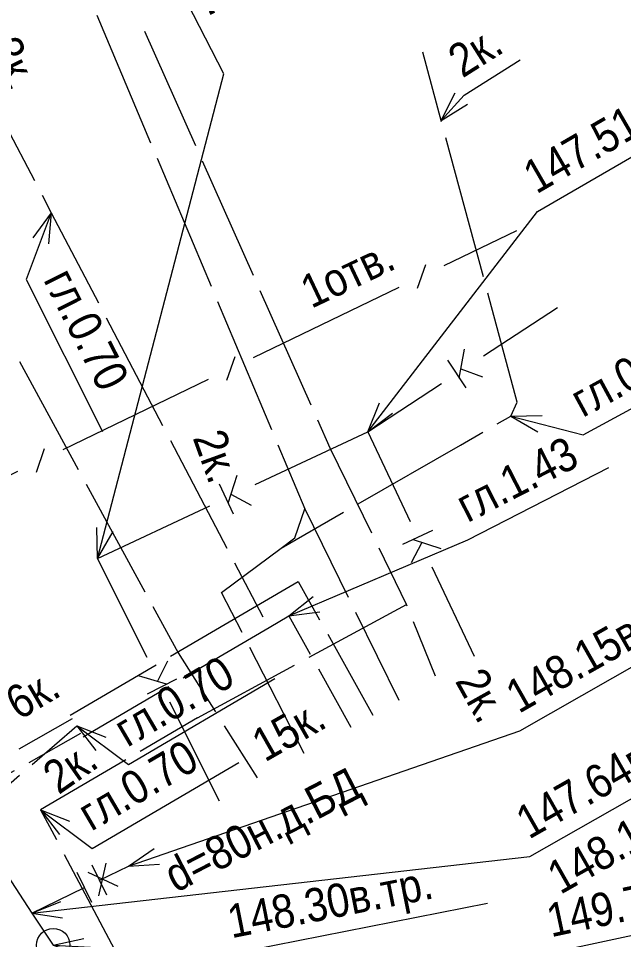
# Model space of a CAD drawing. Header units: metres. Extents: x 369 to 856, y 14070 to 14447.
# Drawn here: x 502.9 to 521.01, y 14325.15 to 14352.7 of the extents above; entities that cross this region are included whole.
import ezdxf
from ezdxf.enums import TextEntityAlignment as Align

# ---------------------------------------------------------------- set-up
doc = ezdxf.new("R2010")
doc.units = ezdxf.units.M
doc.header["$MEASUREMENT"] = 0
for name, color, linetype, lineweight in [('Газопровод', 7, 'Continuous', 25), ('Кабель связи', 7, 'Continuous', 25), ('Кабель электрический', 7, 'Continuous', 25), ('Канализация самотёчная', 7, 'Continuous', 25), ('Теплосеть', 7, 'Continuous', 25)]:
    doc.layers.add(name, color=color, linetype=linetype, lineweight=lineweight)
doc.styles.add('Style-RUSSIAN_1251', font='RUSSIAN_1251.shx')
doc.styles.add('Style-RUSSIAN_1251 I 0.00000', font='RUSSIAN_1251.shx')

# ---------------------------------------------------------------- blocks, each defined once
blk = doc.blocks.new('msdElementTypeMultiLine_163')
at = {"layer": 'Кабель электрический', "color": 252, "linetype": 'Continuous', "lineweight": 9, "flags": 128}
blk.add_lwpolyline([(0, 0.001), (0.409, 0.304), (0.712, 1.175)], dxfattribs=at)
blk = doc.blocks.new('msdElementTypeLineString_465')
at = {"layer": 'Кабель электрический', "color": 252, "linetype": 'Continuous', "lineweight": 9}
for p, q in [((0.023, 2.086), (0.001, 2.142)), ((0.866, 0), (0.21, 1.623))]:
    blk.add_line(p, q, dxfattribs=at)
blk = doc.blocks.new('msdElementTypeMultiLine_164')
at = {"layer": 'Кабель электрический', "color": 252, "linetype": 'Continuous', "lineweight": 9}
blk.add_blockref('msdElementTypeLineString_465', (0, 0), dxfattribs=at)
blk = doc.blocks.new('msdElementTypeLineString_483')
at = {"layer": 'Кабель электрический', "color": 252, "linetype": 'Continuous', "lineweight": 9}
for p, q in [((5.362, 24.18), (6.692, 25.332)), ((2.324, 21.55), (4.984, 23.853)), ((4.091, 11.597), (2.51, 14.74)), ((5.897, 8.007), (4.315, 11.15)), ((7.702, 4.417), (6.121, 7.56)), ((7.16, 0), (8.764, 0.723))]:
    blk.add_line(p, q, dxfattribs=at)
at = {"layer": 'Кабель электрический', "color": 252, "linetype": 'Continuous', "lineweight": 9, "flags": 128}
for points in [[(0.479, 18.777), (0, 19.729), (1.941, 21.228)], [(2.285, 15.187), (2.05, 15.654), (0.704, 18.33)], [(9.22, 0.929), (9.413, 1.016), (7.927, 3.97)]]:
    blk.add_lwpolyline(points, dxfattribs=at)
blk = doc.blocks.new('msdElementTypeMultiLine_177')
at = {"layer": 'Кабель электрический', "color": 252, "linetype": 'Continuous', "lineweight": 9}
blk.add_blockref('msdElementTypeLineString_483', (0, 0), dxfattribs=at)
blk = doc.blocks.new('msdElementTypeLineString_521')
at = {"layer": 'Кабель электрический', "color": 252, "linetype": 'Continuous', "lineweight": 9}
for p, q in [((0.001, 17.144), (0.807, 15.231)), ((1.002, 14.77), (2.615, 10.945)), ((2.81, 10.484), (4.423, 6.659)), ((4.617, 6.199), (6.231, 2.373)), ((6.425, 1.913), (7.232, 0))]:
    blk.add_line(p, q, dxfattribs=at)
blk = doc.blocks.new('msdElementTypeMultiLine_218')
at = {"layer": 'Кабель электрический', "color": 252, "linetype": 'Continuous', "lineweight": 9}
blk.add_blockref('msdElementTypeLineString_521', (0, 0), dxfattribs=at)
blk = doc.blocks.new('msdElementTypeLineString_522')
at = {"layer": 'Кабель электрический', "color": 252, "linetype": 'Continuous', "lineweight": 9}
for p, q in [((0, 5.724), (1.296, 3.087)), ((1.516, 2.638), (2.812, 0))]:
    blk.add_line(p, q, dxfattribs=at)
blk = doc.blocks.new('msdElementTypeMultiLine_219')
at = {"layer": 'Кабель электрический', "color": 252, "linetype": 'Continuous', "lineweight": 9}
blk.add_blockref('msdElementTypeLineString_522', (0, 0), dxfattribs=at)
blk = doc.blocks.new('msdElementTypeLineString_523')
at = {"layer": 'Кабель электрический', "color": 252, "linetype": 'Continuous', "lineweight": 9}
blk.add_line((2.471, 0), (0.843, 3.177), dxfattribs=at)
at = {"layer": 'Кабель электрический', "color": 252, "linetype": 'Continuous', "lineweight": 9, "flags": 128}
blk.add_lwpolyline([(0.615, 3.622), (0, 4.821), (1.784, 6.145)], dxfattribs=at)
blk = doc.blocks.new('msdElementTypeMultiLine_220')
at = {"layer": 'Кабель электрический', "color": 252, "linetype": 'Continuous', "lineweight": 9}
blk.add_blockref('msdElementTypeLineString_523', (0, 0), dxfattribs=at)
blk = doc.blocks.new('msdElementTypeLineString_524')
at = {"layer": 'Кабель электрический', "color": 252, "linetype": 'Continuous', "lineweight": 9}
for p, q in [((4.693, 9.777), (2.982, 8.776)), ((0.707, 5.697), (2.563, 2.194)), ((2.797, 1.752), (3.725, 0))]:
    blk.add_line(p, q, dxfattribs=at)
at = {"layer": 'Кабель электрический', "color": 252, "linetype": 'Continuous', "lineweight": 9, "flags": 128}
blk.add_lwpolyline([(2.55, 8.523), (0, 7.031), (0.473, 6.139)], dxfattribs=at)
blk = doc.blocks.new('msdElementTypeMultiLine_221')
at = {"layer": 'Кабель электрический', "color": 252, "linetype": 'Continuous', "lineweight": 9}
blk.add_blockref('msdElementTypeLineString_524', (0, 0), dxfattribs=at)
blk = doc.blocks.new('msdElementTypeLineString_534')
at = {"layer": 'Кабель электрический', "color": 252, "linetype": 'Continuous', "lineweight": 9}
for p, q in [((3.349, 1.817), (6.259, 3.396)), ((0, 0), (2.91, 1.579))]:
    blk.add_line(p, q, dxfattribs=at)
blk = doc.blocks.new('msdElementTypeMultiLine_232')
at = {"layer": 'Кабель электрический', "color": 252, "linetype": 'Continuous', "lineweight": 9}
blk.add_blockref('msdElementTypeLineString_534', (0, 0), dxfattribs=at)
blk = doc.blocks.new('msdElementTypeLineString_535')
at = {"layer": 'Кабель электрический', "color": 252, "linetype": 'Continuous', "lineweight": 9}
for p, q in [((7.664, 13.712), (6.142, 17.131)), ((9.39, 9.838), (7.867, 13.256)), ((11.115, 5.963), (9.593, 9.381)), ((13.973, 0), (13.151, 1.681))]:
    blk.add_line(p, q, dxfattribs=at)
at = {"layer": 'Кабель электрический', "color": 252, "linetype": 'Continuous', "lineweight": 9, "flags": 128}
blk.add_lwpolyline([(12.932, 2.13), (11.689, 4.674), (11.319, 5.506)], dxfattribs=at)
blk = doc.blocks.new('msdElementTypeMultiLine_233')
at = {"layer": 'Кабель электрический', "color": 252, "linetype": 'Continuous', "lineweight": 9}
blk.add_blockref('msdElementTypeLineString_535', (0, 0), dxfattribs=at)
blk = doc.blocks.new('msdElementTypeLineString_537')
at = {"layer": 'Кабель электрический', "color": 252, "linetype": 'Continuous', "lineweight": 9}
blk.add_line((2.135, 2.414), (3.481, 0), dxfattribs=at)
at = {"layer": 'Кабель электрический', "color": 252, "linetype": 'Continuous', "lineweight": 9, "flags": 128}
blk.add_lwpolyline([(0.001, 3.262), (1.253, 3.996), (1.892, 2.851)], dxfattribs=at)
blk = doc.blocks.new('msdElementTypeLineString_538')
at = {"layer": 'Кабель электрический', "color": 252, "linetype": 'Continuous', "lineweight": 9}
blk.add_line((1.475, 1.745), (2.447, 0.001), dxfattribs=at)
at = {"layer": 'Кабель электрический', "color": 252, "linetype": 'Continuous', "lineweight": 9, "flags": 128}
blk.add_lwpolyline([(0.001, 2.981), (0.592, 3.328), (1.231, 2.182)], dxfattribs=at)
blk = doc.blocks.new('msdElementTypeMultiLine_235')
at = {"layer": 'Кабель электрический', "color": 252, "linetype": 'Continuous', "lineweight": 9}
for name, p in [('msdElementTypeLineString_537', (0, 0.366)), ('msdElementTypeLineString_538', (0.379, 0))]:
    blk.add_blockref(name, p, dxfattribs=at)
blk = doc.blocks.new('msdElementTypeLineString_539')
at = {"layer": 'Кабель электрический', "color": 252, "linetype": 'Continuous', "lineweight": 9}
for p, q in [((3, 1.758), (5.569, 3.263)), ((0, 0), (2.569, 1.505))]:
    blk.add_line(p, q, dxfattribs=at)
blk = doc.blocks.new('msdElementTypeLineString_540')
at = {"layer": 'Кабель электрический', "color": 252, "linetype": 'Continuous', "lineweight": 9}
for p, q in [((3, 1.758), (5.569, 3.263)), ((0.001, 0), (2.569, 1.505))]:
    blk.add_line(p, q, dxfattribs=at)
blk = doc.blocks.new('msdElementTypeMultiLine_236')
at = {"layer": 'Кабель электрический', "color": 252, "linetype": 'Continuous', "lineweight": 9}
for name, p in [('msdElementTypeLineString_539', (0, 0.647)), ('msdElementTypeLineString_540', (0.379, 0))]:
    blk.add_blockref(name, p, dxfattribs=at)
blk = doc.blocks.new('msdElementTypeLineString_563')
at = {"layer": 'Кабель электрический', "color": 252, "linetype": 'Continuous', "lineweight": 9}
for p, q in [((0.001, 14.663), (0.845, 13.051)), ((2.996, 8.943), (4.683, 5.72)), ((4.915, 5.277), (6.603, 2.055)), ((6.834, 1.612), (7.678, 0.001))]:
    blk.add_line(p, q, dxfattribs=at)
at = {"layer": 'Кабель электрический', "color": 252, "linetype": 'Continuous', "lineweight": 9, "flags": 128}
blk.add_lwpolyline([(1.077, 12.608), (1.35, 12.086), (2.764, 9.386)], dxfattribs=at)
blk = doc.blocks.new('msdElementTypeMultiLine_255')
at = {"layer": 'Кабель электрический', "color": 252, "linetype": 'Continuous', "lineweight": 9}
blk.add_blockref('msdElementTypeLineString_563', (0, 0), dxfattribs=at)
blk = doc.blocks.new('msdElementTypeLineString_564')
at = {"layer": 'Кабель электрический', "color": 252, "linetype": 'Continuous', "lineweight": 9}
for p, q in [((7.769, 24.755), (9.363, 25.656)), ((0.544, 20.62), (3.715, 22.451)), ((3.366, 13.383), (1.765, 16.677)), ((6.953, 5.871), (5.388, 9.182)), ((9.728, 0), (8.946, 1.656))]:
    blk.add_line(p, q, dxfattribs=at)
at = {"layer": 'Кабель электрический', "color": 252, "linetype": 'Continuous', "lineweight": 9, "flags": 128}
for points in [[(4.148, 22.701), (4.72, 23.031), (7.334, 24.509)], [(1.546, 17.127), (0, 20.306), (0.111, 20.37)], [(5.174, 9.634), (4.619, 10.808), (3.585, 12.934)], [(8.732, 2.108), (7.449, 4.82), (7.167, 5.419)]]:
    blk.add_lwpolyline(points, dxfattribs=at)
blk = doc.blocks.new('msdElementTypeLineString_565')
at = {"layer": 'Кабель электрический', "color": 252, "linetype": 'Continuous', "lineweight": 9}
for p, q in [((7.413, 24.135), (8.956, 25.008)), ((0.389, 20.117), (3.46, 21.89)), ((1.574, 16.657), (0.023, 19.846)), ((3.343, 13.018), (1.793, 16.207)), ((6.826, 5.714), (5.311, 8.92)), ((9.527, 0.001), (8.77, 1.604))]:
    blk.add_line(p, q, dxfattribs=at)
at = {"layer": 'Кабель электрический', "color": 252, "linetype": 'Continuous', "lineweight": 9, "flags": 128}
for points in [[(3.893, 22.14), (4.315, 22.384), (6.977, 23.889)], [(5.097, 9.372), (4.416, 10.812), (3.562, 12.568)], [(8.556, 2.056), (7.248, 4.821), (7.04, 5.262)]]:
    blk.add_lwpolyline(points, dxfattribs=at)
blk = doc.blocks.new('msdElementTypeMultiLine_256')
at = {"layer": 'Кабель электрический', "color": 252, "linetype": 'Continuous', "lineweight": 9}
for name, p in [('msdElementTypeLineString_564', (0, 0)), ('msdElementTypeLineString_565', (0.653, 0.213))]:
    blk.add_blockref(name, p, dxfattribs=at)
blk = doc.blocks.new('msdElementTypeLineString_756')
at = {"layer": 'Канализация самотёчная', "color": 252, "linetype": 'Continuous', "lineweight": 9}
for p, q in [((0.001, 6.709), (1.272, 4.032)), ((1.916, 2.677), (3.187, 0.001))]:
    blk.add_line(p, q, dxfattribs=at)
blk = doc.blocks.new('msdElementTypeLineString_757')
at = {"layer": 'Канализация самотёчная', "color": 252, "linetype": 'Continuous', "lineweight": 9}
for p, q in [((2.442, 4.269), (1.548, 3.844)), ((2.131, 3.91), (1.805, 3.302)), ((1.866, 3.995), (2.7, 3.726))]:
    blk.add_line(p, q, dxfattribs=at)
blk = doc.blocks.new('msdElementTypeMultiLine_382')
at = {"layer": 'Канализация самотёчная', "color": 252, "linetype": 'Continuous', "lineweight": 9}
for name, p in [('msdElementTypeLineString_756', (0.506, 0.506)), ('msdElementTypeLineString_757', (0, 0))]:
    blk.add_blockref(name, p, dxfattribs=at)
blk = doc.blocks.new('msdElementTypeLineString_758')
at = {"layer": 'Канализация самотёчная', "color": 252, "linetype": 'Continuous', "lineweight": 9}
for p, q in [((4.723, 2.214), (8.087, 3.79)), ((0.001, 0.001), (3.365, 1.577))]:
    blk.add_line(p, q, dxfattribs=at)
blk = doc.blocks.new('msdElementTypeLineString_759')
at = {"layer": 'Канализация самотёчная', "color": 252, "linetype": 'Continuous', "lineweight": 9}
for p, q in [((4.415, 2.169), (4.688, 3.001)), ((4.144, 2.746), (4.564, 1.849)), ((4.501, 2.432), (5.107, 2.103))]:
    blk.add_line(p, q, dxfattribs=at)
blk = doc.blocks.new('msdElementTypeMultiLine_383')
at = {"layer": 'Канализация самотёчная', "color": 252, "linetype": 'Continuous', "lineweight": 9}
for name, p in [('msdElementTypeLineString_758', (0.506, 0.506)), ('msdElementTypeLineString_759', (0, 0))]:
    blk.add_blockref(name, p, dxfattribs=at)
blk = doc.blocks.new('KOLOD_147')
at = {"layer": 'Газопровод', "color": 252, "linetype": 'Continuous', "lineweight": 9}
blk.add_arc((0, 0), 0.5, 0, 360, dxfattribs=at)
blk = doc.blocks.new('msdElementTypeLineString_823')
at = {"layer": 'Канализация самотёчная', "color": 252, "linetype": 'Continuous', "lineweight": 9}
for p, q in [((1.491, 4.297), (0.001, 7.255)), ((3.655, 0), (2.165, 2.958))]:
    blk.add_line(p, q, dxfattribs=at)
blk = doc.blocks.new('msdElementTypeLineString_824')
at = {"layer": 'Канализация самотёчная', "color": 252, "linetype": 'Continuous', "lineweight": 9}
for p, q in [((2.305, 4.084), (2.616, 4.699)), ((2.571, 4.005), (1.731, 4.254)), ((2.001, 3.718), (2.886, 4.163))]:
    blk.add_line(p, q, dxfattribs=at)
blk = doc.blocks.new('msdElementTypeMultiLine_426')
at = {"layer": 'Канализация самотёчная', "color": 252, "linetype": 'Continuous', "lineweight": 9}
for name, p in [('msdElementTypeLineString_823', (0.506, 0.506)), ('msdElementTypeLineString_824', (0, 0))]:
    blk.add_blockref(name, p, dxfattribs=at)
blk = doc.blocks.new('msdElementTypeLineString_828')
at = {"layer": 'Газопровод', "color": 252, "linetype": 'Continuous', "lineweight": 9}
blk.add_line((0.501, 1.459), (1.142, 0.5), dxfattribs=at)
blk = doc.blocks.new('msdElementTypeMultiLine_433')
at = {"layer": 'Газопровод', "color": 252, "linetype": 'Continuous', "lineweight": 9}
blk.add_blockref('msdElementTypeLineString_828', (0, 0), dxfattribs=at)
blk = doc.blocks.new('msdElementTypeLineString_913')
at = {"layer": 'Кабель электрический', "color": 252, "linetype": 'Continuous', "lineweight": 9}
for p, q in [((4.8, 12.752), (4.239, 14.83)), ((6.053, 8.112), (4.93, 12.269)), ((0, 0.001), (1.868, 1.072))]:
    blk.add_line(p, q, dxfattribs=at)
at = {"layer": 'Кабель электрический', "color": 252, "linetype": 'Continuous', "lineweight": 9, "flags": 128}
for points in [[(6.468, 3.717), (6.873, 3.951), (7.065, 4.366), (6.183, 7.629)], [(2.301, 1.321), (5.365, 3.079), (6.035, 3.466)]]:
    blk.add_lwpolyline(points, dxfattribs=at)
blk = doc.blocks.new('msdElementTypeMultiLine_507')
at = {"layer": 'Кабель электрический', "color": 252, "linetype": 'Continuous', "lineweight": 9}
blk.add_blockref('msdElementTypeLineString_913', (0, 0), dxfattribs=at)
blk = doc.blocks.new('msdElementTypeLineString_973')
at = {"layer": 'Кабель электрический', "color": 252, "linetype": 'Continuous', "lineweight": 9}
for p, q in [((64.205, 26.651), (65.961, 23.43)), ((66.2, 22.991), (67.956, 19.769)), ((70.333, 15.754), (71.312, 14.203))]:
    blk.add_line(p, q, dxfattribs=at)
at = {"layer": 'Кабель электрический', "color": 252, "linetype": 'Continuous', "lineweight": 9, "flags": 128}
blk.add_lwpolyline([(68.195, 19.33), (68.953, 17.94), (70.066, 16.177)], dxfattribs=at)
blk = doc.blocks.new('msdElementTypeMultiLine_552')
at = {"layer": 'Кабель электрический', "color": 252, "linetype": 'Continuous', "lineweight": 9}
blk.add_blockref('msdElementTypeLineString_973', (0, 0), dxfattribs=at)
blk = doc.blocks.new('msdElementTypeLineString_974')
at = {"layer": 'Кабель связи', "color": 252, "linetype": 'Continuous', "lineweight": 9}
for p, q in [((15.195, 7.467), (17.37, 8.517)), ((14.396, 6.788), (14.643, 7.495)), ((9.493, 4.717), (13.844, 6.816)), ((8.694, 4.037), (8.941, 4.745)), ((3.792, 1.967), (8.142, 4.065)), ((2.993, 1.287), (3.24, 1.995)), ((0.265, 0.266), (2.441, 1.315))]:
    blk.add_line(p, q, dxfattribs=at)
blk = doc.blocks.new('msdElementTypeMultiLine_553')
at = {"layer": 'Кабель связи', "color": 252, "linetype": 'Continuous', "lineweight": 9}
blk.add_blockref('msdElementTypeLineString_974', (0, 0), dxfattribs=at)
blk = doc.blocks.new('msdElementTypeLineString_1036')
at = {"layer": 'Канализация самотёчная', "color": 252, "linetype": 'Continuous', "lineweight": 9}
for p, q in [((3.468, 2.272), (5.681, 3.722)), ((0.001, 0), (2.214, 1.45))]:
    blk.add_line(p, q, dxfattribs=at)
blk = doc.blocks.new('msdElementTypeLineString_1037')
at = {"layer": 'Канализация самотёчная', "color": 252, "linetype": 'Continuous', "lineweight": 9}
for p, q in [((3.246, 2.117), (3.399, 2.979)), ((2.896, 2.65), (3.439, 1.822)), ((3.294, 2.39), (3.941, 2.151))]:
    blk.add_line(p, q, dxfattribs=at)
blk = doc.blocks.new('msdElementTypeMultiLine_594')
at = {"layer": 'Канализация самотёчная', "color": 252, "linetype": 'Continuous', "lineweight": 9}
for name, p in [('msdElementTypeLineString_1036', (0.506, 0.506)), ('msdElementTypeLineString_1037', (0, 0))]:
    blk.add_blockref(name, p, dxfattribs=at)
blk = doc.blocks.new('msdElementTypeLineString_1065')
at = {"layer": 'Газопровод', "color": 252, "linetype": 'Continuous', "lineweight": 9}
blk.add_line((57.891, 2.005), (58.877, 0.501), dxfattribs=at)
blk = doc.blocks.new('msdElementTypeMultiLine_612')
at = {"layer": 'Газопровод', "color": 252, "linetype": 'Continuous', "lineweight": 9}
blk.add_blockref('msdElementTypeLineString_1065', (0, 0), dxfattribs=at)
blk = doc.blocks.new('msdElementTypeLineString_1068')
at = {"layer": 'Газопровод', "color": 252, "linetype": 'Continuous', "lineweight": 9}
for p, q in [((2.62, 1.899), (2.402, 0.923)), ((2.081, 1.635), (2.986, 1.208))]:
    blk.add_line(p, q, dxfattribs=at)
blk = doc.blocks.new('msdElementTypeLineString_1069')
at = {"layer": 'Газопровод', "color": 252, "linetype": 'Continuous', "lineweight": 9}
for p, q in [((2.744, 1.033), (2.307, 1.932)), ((2.294, 0.814), (1.857, 1.714)), ((2.525, 1.483), (3.39, 1.902)), ((0.501, 0.501), (2.075, 1.264))]:
    blk.add_line(p, q, dxfattribs=at)
blk = doc.blocks.new('msdElementTypeMultiLine_614')
at = {"layer": 'Газопровод', "color": 252, "linetype": 'Continuous', "lineweight": 9}
for name, p in [('msdElementTypeLineString_1069', (0, 0)), ('msdElementTypeLineString_1068', (0.093, 0.093))]:
    blk.add_blockref(name, p, dxfattribs=at)
blk = doc.blocks.new('DIMTXT_97')
at = {"layer": 'Теплосеть', "color": 252, "linetype": 'Continuous', "lineweight": 9}
for q in [(0.887, 0.291), (0.911, -0.208)]:
    blk.add_line((0, 0), q, dxfattribs=at)
at = {"layer": 'Теплосеть', "color": 252, "linetype": 'Continuous', "lineweight": 9, "flags": 128}
blk.add_lwpolyline([(0, 0), (18.27, 0.847), (26.008, 2.505)], dxfattribs=at)
at = {"layer": 'Теплосеть', "color": 252, "linetype": 'Continuous', "lineweight": 9, "style": 'Style-RUSSIAN_1251', "width": 0.9}
for s, p in [('149.79о.тр.', (18.187, 2.312)), ('149.59п.к.', (18.585, 0.454))]:
    blk.add_text(s, height=1, rotation=12.0926, dxfattribs=at).set_placement(p, align=Align.TOP_LEFT)
blk = doc.blocks.new('DIMTXT_254')
at = {"layer": 'Кабель электрический', "color": 252, "linetype": 'Continuous', "lineweight": 9}
for q in [(0.73, 0.582), (0.926, 0.122)]:
    blk.add_line((0, 0), q, dxfattribs=at)
at = {"layer": 'Кабель электрический', "color": 252, "linetype": 'Continuous', "lineweight": 9, "flags": 128}
blk.add_lwpolyline([(0, 0), (5.351, 2.275), (9.571, 4.437)], dxfattribs=at)
at = {"layer": 'Кабель электрический', "color": 252, "linetype": 'Continuous', "lineweight": 9, "style": 'Style-RUSSIAN_1251', "width": 0.9}
blk.add_text('гл.1.43', height=1, rotation=27.1285, dxfattribs=at).set_placement((4.89, 3.668), align=Align.TOP_LEFT)
blk = doc.blocks.new('DIMTXT_317')
at = {"layer": 'Кабель электрический', "color": 252, "linetype": 'Continuous', "lineweight": 9}
for q in [(0.934, 0.016), (0.808, -0.468)]:
    blk.add_line((0, 0), q, dxfattribs=at)
at = {"layer": 'Кабель электрический', "color": 252, "linetype": 'Continuous', "lineweight": 9, "flags": 128}
blk.add_lwpolyline([(0, 0), (2.166, -0.563), (6.631, 1.863)], dxfattribs=at)
at = {"layer": 'Кабель электрический', "color": 252, "linetype": 'Continuous', "lineweight": 9, "style": 'Style-RUSSIAN_1251', "width": 0.9}
blk.add_text('гл.0.70', height=1, rotation=28.5147, dxfattribs=at).set_placement((1.672, 0.819), align=Align.TOP_LEFT)
blk = doc.blocks.new('DIMTXT_318')
at = {"layer": 'Кабель электрический', "color": 252, "linetype": 'Continuous', "lineweight": 9}
for q in [(0.57, -0.74), (0.87, -0.34)]:
    blk.add_line((0, 0), q, dxfattribs=at)
at = {"layer": 'Кабель электрический', "color": 252, "linetype": 'Continuous', "lineweight": 9, "flags": 128}
blk.add_lwpolyline([(0, 0), (1.546, -1.159), (5.929, 1.412)], dxfattribs=at)
at = {"layer": 'Кабель электрический', "color": 252, "linetype": 'Continuous', "lineweight": 9, "style": 'Style-RUSSIAN_1251', "width": 0.9}
blk.add_text('гл.0.70', height=1, rotation=30.3858, dxfattribs=at).set_placement((1.007, 0.206), align=Align.TOP_LEFT)
blk = doc.blocks.new('DIMTXT_319')
at = {"layer": 'Кабель электрический', "color": 252, "linetype": 'Continuous', "lineweight": 9}
for q in [(0.57, -0.74), (0.87, -0.34)]:
    blk.add_line((0, 0), q, dxfattribs=at)
at = {"layer": 'Кабель электрический', "color": 252, "linetype": 'Continuous', "lineweight": 9, "flags": 128}
blk.add_lwpolyline([(0, 0), (1.546, -1.159), (5.929, 1.412)], dxfattribs=at)
at = {"layer": 'Кабель электрический', "color": 252, "linetype": 'Continuous', "lineweight": 9, "style": 'Style-RUSSIAN_1251', "width": 0.9}
blk.add_text('гл.0.70', height=1, rotation=30.3858, dxfattribs=at).set_placement((1.007, 0.206), align=Align.TOP_LEFT)
blk = doc.blocks.new('DIMTXT_320')
at = {"layer": 'Кабель электрический', "color": 252, "linetype": 'Continuous', "lineweight": 9}
for q in [(-0.55, -0.755), (-0.082, -0.93)]:
    blk.add_line((0, 0), q, dxfattribs=at)
at = {"layer": 'Кабель электрический', "color": 252, "linetype": 'Continuous', "lineweight": 9, "flags": 128}
blk.add_lwpolyline([(0, 0), (-0.752, -2.003), (1.532, -6.542)], dxfattribs=at)
at = {"layer": 'Кабель электрический', "color": 252, "linetype": 'Continuous', "lineweight": 9, "style": 'Style-RUSSIAN_1251', "width": 0.9}
blk.add_text('гл.0.70', height=1, rotation=296.7112, dxfattribs=at).set_placement((0.644, -1.553), align=Align.TOP_LEFT)
blk = doc.blocks.new('DIMTXT_340')
at = {"layer": 'Газопровод', "color": 252, "linetype": 'Continuous', "lineweight": 9}
for q in [(0.769, 0.53), (0.932, 0.058)]:
    blk.add_line((0, 0), q, dxfattribs=at)
at = {"layer": 'Газопровод', "color": 252, "linetype": 'Continuous', "lineweight": 9, "flags": 128}
blk.add_lwpolyline([(0, 0), (11.71, 4.049), (18.282, 7.786)], dxfattribs=at)
at = {"layer": 'Газопровод', "color": 252, "linetype": 'Continuous', "lineweight": 9, "style": 'Style-RUSSIAN_1251', "width": 0.9}
blk.add_text('148.15в.тр.', height=1, rotation=29.6229, dxfattribs=at).set_placement((11.189, 5.421), align=Align.TOP_LEFT)
blk = doc.blocks.new('DIMTXT_409')
at = {"layer": 'Канализация самотёчная', "color": 252, "linetype": 'Continuous', "lineweight": 9}
for q in [(0.351, 0.866), (0.747, 0.561)]:
    blk.add_line((0, 0), q, dxfattribs=at)
at = {"layer": 'Канализация самотёчная', "color": 252, "linetype": 'Continuous', "lineweight": 9, "flags": 128}
blk.add_lwpolyline([(0, 0), (5.079, 6.596), (11.296, 10.186)], dxfattribs=at)
at = {"layer": 'Канализация самотёчная', "color": 252, "linetype": 'Continuous', "lineweight": 9, "style": 'Style-RUSSIAN_1251', "width": 0.9}
blk.add_text('147.51лот.', height=1, rotation=30.0034, dxfattribs=at).set_placement((4.549, 7.965), align=Align.TOP_LEFT)
blk = doc.blocks.new('DIMTXT_427')
at = {"layer": 'Газопровод', "color": 252, "linetype": 'Continuous', "lineweight": 9}
for q in [(0.912, 0.201), (0.885, -0.298)]:
    blk.add_line((0, 0), q, dxfattribs=at)
at = {"layer": 'Газопровод', "color": 252, "linetype": 'Continuous', "lineweight": 9, "flags": 128}
blk.add_lwpolyline([(0, 0), (5.202, -0.281), (12.994, 1.259)], dxfattribs=at)
at = {"layer": 'Газопровод', "color": 252, "linetype": 'Continuous', "lineweight": 9, "style": 'Style-RUSSIAN_1251', "width": 0.9}
blk.add_text('148.30в.тр.', height=1, rotation=11.1813, dxfattribs=at).set_placement((5.141, 1.185), align=Align.TOP_LEFT)
blk = doc.blocks.new('DIMTXT_429')
at = {"layer": 'Канализация самотёчная', "color": 252, "linetype": 'Continuous', "lineweight": 9}
for q in [(-0.015, 0.934), (0.469, 0.808)]:
    blk.add_line((0, 0), q, dxfattribs=at)
at = {"layer": 'Канализация самотёчная', "color": 252, "linetype": 'Continuous', "lineweight": 9, "flags": 128}
blk.add_lwpolyline([(0, 0), (3.781, 14.498), (0.316, 21.235)], dxfattribs=at)
at = {"layer": 'Канализация самотёчная', "color": 252, "linetype": 'Continuous', "lineweight": 9, "style": 'Style-RUSSIAN_1251', "width": 0.9}
blk.add_text('147.57лот.', height=1, rotation=297.2147, dxfattribs=at).set_placement((1.605, 21.898), align=Align.TOP_LEFT)
blk = doc.blocks.new('DIMTXT_434')
at = {"layer": 'Газопровод', "color": 252, "linetype": 'Continuous', "lineweight": 9}
for q in [(0.866, 0.35), (0.922, -0.147)]:
    blk.add_line((0, 0), q, dxfattribs=at)
at = {"layer": 'Газопровод', "color": 252, "linetype": 'Continuous', "lineweight": 9, "flags": 128}
blk.add_lwpolyline([(0, 0), (14.902, 1.689), (21.819, 5.622)], dxfattribs=at)
at = {"layer": 'Газопровод', "color": 252, "linetype": 'Continuous', "lineweight": 9, "style": 'Style-RUSSIAN_1251', "width": 0.9}
for s, p in [('147.64в.тр.', (14.381, 3.061)), ('148.14в.тр.', (15.32, 1.409))]:
    blk.add_text(s, height=1, rotation=29.6229, dxfattribs=at).set_placement(p, align=Align.TOP_LEFT)
blk = doc.blocks.new('DIMTXT_571')
at = {"layer": 'Кабель электрический', "color": 252, "linetype": 'Continuous', "lineweight": 9}
for q in [(0.421, 0.834), (0.791, 0.497)]:
    blk.add_line((0, 0), q, dxfattribs=at)
at = {"layer": 'Кабель электрический', "color": 252, "linetype": 'Continuous', "lineweight": 9, "flags": 128}
blk.add_lwpolyline([(0, 0), (0.69, 0.758), (2.366, 1.82)], dxfattribs=at)
at = {"layer": 'Кабель электрический', "color": 252, "linetype": 'Continuous', "lineweight": 9, "style": 'Style-RUSSIAN_1251', "width": 0.9}
blk.add_text('2к.', height=1, rotation=32.3731, dxfattribs=at).set_placement((0.104, 2.103), align=Align.TOP_LEFT)

msp = doc.modelspace()

# ---------------------------------------------------------------- block references
at = {"layer": 'Газопровод', "color": 252, "linetype": 'Continuous', "lineweight": 9}
for name, p in [('msdElementTypeMultiLine_612', (444.422, 14325.438)), ('DIMTXT_340', (506.188, 14327.34)), ('DIMTXT_434', (503.299, 14325.939)), ('msdElementTypeMultiLine_614', (502.798, 14325.438)), ('DIMTXT_427', (503.94, 14324.98)), ('msdElementTypeMultiLine_433', (502.798, 14324.48)), ('KOLOD_147', (503.94, 14324.98))]:
    msp.add_blockref(name, p, dxfattribs=at)
at = {"layer": 'Кабель связи', "color": 252, "linetype": 'Continuous', "lineweight": 9}
msp.add_blockref('msdElementTypeMultiLine_553', (500.443, 14337.838), dxfattribs=at)
at = {"layer": 'Кабель электрический', "color": 252, "linetype": 'Continuous', "lineweight": 9}
for name, p in [('msdElementTypeMultiLine_233', (500.54, 14335.17)), ('msdElementTypeMultiLine_218', (504.241, 14338.028)), ('DIMTXT_571', (515.548, 14349.638)), ('msdElementTypeMultiLine_507', (510.761, 14336.853)), ('msdElementTypeMultiLine_255', (502.532, 14334.8)), ('msdElementTypeMultiLine_552', (438.727, 14315.78)), ('DIMTXT_320', (503.882, 14346.886)), ('DIMTXT_317', (517.634, 14340.804)), ('DIMTXT_254', (510.991, 14334.824)), ('msdElementTypeMultiLine_163', (510.761, 14336.853)), ('msdElementTypeMultiLine_219', (511.473, 14332.304)), ('msdElementTypeMultiLine_220', (508.977, 14330.709)), ('msdElementTypeMultiLine_235', (510.02, 14331.496)), ('msdElementTypeMultiLine_236', (504.452, 14331.214)), ('msdElementTypeMultiLine_232', (508.254, 14331.774)), ('msdElementTypeMultiLine_164', (514.512, 14333.028)), ('DIMTXT_319', (504.642, 14331.538)), ('msdElementTypeMultiLine_256', (495.156, 14306.099)), ('msdElementTypeMultiLine_221', (503.561, 14321.997)), ('msdElementTypeMultiLine_177', (497.95, 14306.206)), ('DIMTXT_318', (503.561, 14329.028))]:
    msp.add_blockref(name, p, dxfattribs=at)
at = {"layer": 'Канализация самотёчная', "color": 252, "linetype": 'Continuous', "lineweight": 9}
for name, p in [('DIMTXT_429', (505.264, 14336.541)), ('DIMTXT_409', (513.35, 14340.33)), ('msdElementTypeMultiLine_594', (512.843, 14339.824)), ('msdElementTypeMultiLine_383', (504.757, 14336.034)), ('msdElementTypeMultiLine_382', (512.843, 14333.115)), ('msdElementTypeMultiLine_426', (504.757, 14328.78))]:
    msp.add_blockref(name, p, dxfattribs=at)
at = {"layer": 'Теплосеть', "color": 252, "linetype": 'Continuous', "lineweight": 9}
msp.add_blockref('DIMTXT_97', (500.44, 14323.88), dxfattribs=at)

# ---------------------------------------------------------------- texts
at = {"layer": 'Газопровод', "color": 252, "linetype": 'Continuous', "lineweight": 9, "style": 'Style-RUSSIAN_1251 I 0.00000', "width": 0.9}
msp.add_text('d=80н.д.БД', height=1, rotation=27.3619, dxfattribs=at).set_placement((507.15, 14327.423), align=Align.TOP_LEFT)
at = {"layer": 'Кабель связи', "color": 252, "linetype": 'Continuous', "lineweight": 9, "style": 'Style-RUSSIAN_1251 I 0.00000', "width": 0.9}
msp.add_text('1отв.', height=1, rotation=25.3678, dxfattribs=at).set_placement((511.663, 14344.006))
at = {"layer": 'Кабель электрический', "color": 252, "linetype": 'Continuous', "lineweight": 9}
for s, rotation, style, width, p in [('3к.', 295.841, 'Style-RUSSIAN_1251 I 0.00000', 0.9, (501.976, 14351.819)), ('2к.', 289.9241, 'Style-RUSSIAN_1251', 0.899998, (508.105, 14340.156)), ('2к.', 299.2788, 'Style-RUSSIAN_1251', 0.899998, (515.949, 14332.878)), ('6к.', 30.3919, 'Style-RUSSIAN_1251', 0.899998, (502.912, 14331.689)), ('2к.', 34.9132, 'Style-RUSSIAN_1251', 0.899998, (504.102, 14329.465))]:
    msp.add_text(s, height=1, rotation=rotation, dxfattribs=dict(at, style=style, width=width)).set_placement(p)
at = {"layer": 'Кабель электрический', "color": 252, "linetype": 'Continuous', "lineweight": 9, "style": 'Style-RUSSIAN_1251', "width": 0.899998}
msp.add_text('15к.', height=1, rotation=29.6229, dxfattribs=at).set_placement((509.779, 14331.308), align=Align.TOP_LEFT)

doc.saveas('drawing.dxf')
